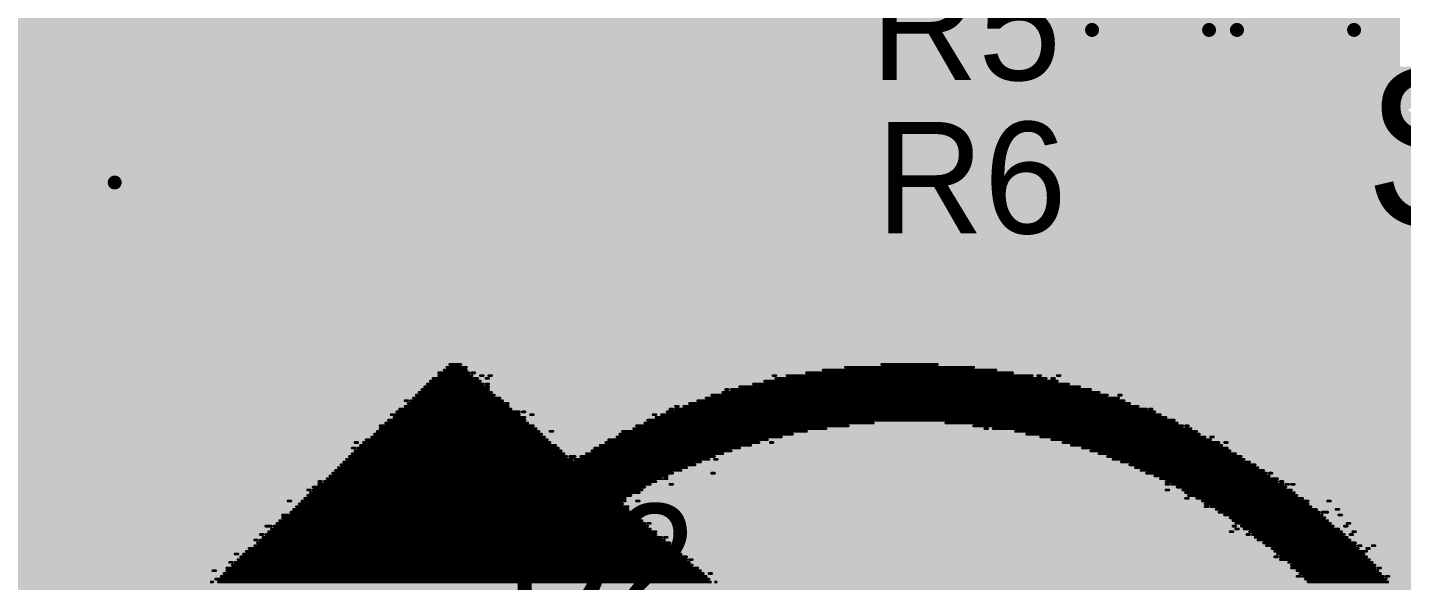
# Model space of a CAD drawing. Header units: millimetres. Extents: x 4.35 to 7.26, y 1.61 to 5.34.
# Drawn here: x 5.3665 to 5.8595, y 3.4905 to 3.6889 of the extents above; entities that cross this region are included whole.
import ezdxf

# ---------------------------------------------------------------- set-up
doc = ezdxf.new("R2010")
doc.units = ezdxf.units.MM
doc.header["$MEASUREMENT"] = 0
for name, color, linetype in [('BottomLayer', 5, 'Continuous'), ('BottomOverlay', 54, 'Continuous'), ('TopLayer', 1, 'Continuous'), ('TopOverlay', 2, 'Continuous'), ('TopPaste', 8, 'Continuous'), ('TopSolder', 216, 'Continuous')]:
    doc.layers.add(name, color=color, linetype=linetype)

# ---------------------------------------------------------------- blocks, each defined once
blk = doc.blocks.new('RES_0603_25')
at = {"layer": 'TopLayer'}
for points in [[(-0.045, 0.0175), (-0.045, -0.0175), (-0.015, 0.0175), (-0.015, -0.0175)], [(0.015, 0.0175), (0.015, -0.0175), (0.045, 0.0175), (0.045, -0.0175)]]:
    blk.add_solid(points, dxfattribs=at)
at = {"layer": 'TopOverlay', "const_width": 0.005}
for points in [[(-0.049, 0.021), (0.049, 0.021)], [(-0.049, 0.021), (-0.049, -0.021)], [(0.049, 0.021), (0.049, -0.021)], [(-0.049, -0.021), (0.049, -0.021)]]:
    blk.add_lwpolyline(points, dxfattribs=at)
at = {"layer": 'TopOverlay', "const_width": 0.0025}
for points in [[(-0.05025, 0.021, 1), (-0.04775, 0.021, 1)], [(-0.05025, 0.021, 1), (-0.04775, 0.021, 1)], [(0.04775, 0.021, 1), (0.05025, 0.021, 1)], [(0.04775, 0.021, 1), (0.05025, 0.021, 1)], [(-0.05025, -0.021, 1), (-0.04775, -0.021, 1)], [(-0.05025, -0.021, 1), (-0.04775, -0.021, 1)], [(0.04775, -0.021, 1), (0.05025, -0.021, 1)], [(0.04775, -0.021, 1), (0.05025, -0.021, 1)]]:
    blk.add_lwpolyline(points, format="xyb", close=True, dxfattribs=at)
at = {"layer": 'TopPaste'}
for points in [[(-0.045, 0.0175), (-0.045, -0.0175), (-0.015, 0.0175), (-0.015, -0.0175)], [(0.015, 0.0175), (0.015, -0.0175), (0.045, 0.0175), (0.045, -0.0175)]]:
    blk.add_solid(points, dxfattribs=at)
at = {"layer": 'TopSolder'}
for points in [[(-0.049, 0.0215), (-0.049, -0.0215), (-0.011, 0.0215), (-0.011, -0.0215)], [(0.011, 0.0215), (0.011, -0.0215), (0.049, 0.0215), (0.049, -0.0215)]]:
    blk.add_solid(points, dxfattribs=at)
blk = doc.blocks.new('RES_0603_45')
at = {"layer": 'TopLayer'}
for points in [[(-0.045, 0.0175), (-0.045, -0.0175), (-0.015, 0.0175), (-0.015, -0.0175)], [(0.015, 0.0175), (0.015, -0.0175), (0.045, 0.0175), (0.045, -0.0175)]]:
    blk.add_solid(points, dxfattribs=at)
at = {"layer": 'TopOverlay', "const_width": 0.005}
for points in [[(-0.049, 0.021), (0.049, 0.021)], [(-0.049, 0.021), (-0.049, -0.021)], [(0.049, 0.021), (0.049, -0.021)], [(-0.049, -0.021), (0.049, -0.021)]]:
    blk.add_lwpolyline(points, dxfattribs=at)
at = {"layer": 'TopOverlay', "const_width": 0.0025}
for points in [[(-0.05025, 0.021, 1), (-0.04775, 0.021, 1)], [(-0.05025, 0.021, 1), (-0.04775, 0.021, 1)], [(0.04775, 0.021, 1), (0.05025, 0.021, 1)], [(0.04775, 0.021, 1), (0.05025, 0.021, 1)], [(-0.05025, -0.021, 1), (-0.04775, -0.021, 1)], [(-0.05025, -0.021, 1), (-0.04775, -0.021, 1)], [(0.04775, -0.021, 1), (0.05025, -0.021, 1)], [(0.04775, -0.021, 1), (0.05025, -0.021, 1)]]:
    blk.add_lwpolyline(points, format="xyb", close=True, dxfattribs=at)
at = {"layer": 'TopPaste'}
for points in [[(-0.045, 0.0175), (-0.045, -0.0175), (-0.015, 0.0175), (-0.015, -0.0175)], [(0.015, 0.0175), (0.015, -0.0175), (0.045, 0.0175), (0.045, -0.0175)]]:
    blk.add_solid(points, dxfattribs=at)
at = {"layer": 'TopSolder'}
for points in [[(-0.049, 0.0215), (-0.049, -0.0215), (-0.011, 0.0215), (-0.011, -0.0215)], [(0.011, 0.0215), (0.011, -0.0215), (0.049, 0.0215), (0.049, -0.0215)]]:
    blk.add_solid(points, dxfattribs=at)
blk = doc.blocks.new('LDF33DT_TR_97')
at = {"layer": 'TopLayer'}
for points in [[(-0.12402, 0.00098), (0.12402, 0.00098), (-0.12402, 0.24508), (0.12402, 0.24508)], [(-0.11953, -0.17815), (-0.06047, -0.17815), (-0.11953, -0.06791), (-0.06047, -0.06791)], [(0.06047, -0.17815), (0.11953, -0.17815), (0.06047, -0.06791), (0.11953, -0.06791)]]:
    blk.add_solid(points, dxfattribs=at)
at = {"layer": 'TopOverlay', "const_width": 0.005}
for points in [[(-0.13079, 0.1637), (-0.13079, -0.05284)], [(0.13079, 0.1637), (0.13079, -0.05284)], [(-0.12213, -0.05284), (-0.13079, -0.05284)], [(0.05283, -0.05284), (-0.0537, -0.05284)], [(0.13079, -0.05284), (0.12213, -0.05284)]]:
    blk.add_lwpolyline(points, dxfattribs=at)
at = {"layer": 'TopOverlay'}
for points, const_width in [([(-0.13204, 0.1637, 1), (-0.12954, 0.1637, 1)], 0.0025), ([(0.12954, 0.1637, 1), (0.13204, 0.1637, 1)], 0.0025), ([(-0.13204, -0.05284, 1), (-0.12954, -0.05284, 1)], 0.0025), ([(-0.13204, -0.05284, 1), (-0.12954, -0.05284, 1)], 0.0025), ([(-0.12338, -0.05284, 1), (-0.12088, -0.05284, 1)], 0.0025), ([(-0.05495, -0.05284, 1), (-0.05245, -0.05284, 1)], 0.0025), ([(0.05158, -0.05284, 1), (0.05408, -0.05284, 1)], 0.0025), ([(0.12088, -0.05284, 1), (0.12338, -0.05284, 1)], 0.0025), ([(0.12954, -0.05284, 1), (0.13204, -0.05284, 1)], 0.0025), ([(0.12954, -0.05284, 1), (0.13204, -0.05284, 1)], 0.0025), ([(-0.12987, -0.16457, 1), (-0.14383, -0.16457, 1)], 0.01), ([(-0.14633, -0.16457, 1), (-0.14133, -0.16457, 1)], 0.005), ([(-0.13237, -0.16457, 1), (-0.12737, -0.16457, 1)], 0.005)]:
    blk.add_lwpolyline(points, format="xyb", close=True, dxfattribs=dict(at, const_width=const_width))
at = {"layer": 'TopPaste'}
for points in [[(-0.12402, 0.00098), (0.12402, 0.00098), (-0.12402, 0.24508), (0.12402, 0.24508)], [(-0.11953, -0.17815), (-0.06047, -0.17815), (-0.11953, -0.06791), (-0.06047, -0.06791)], [(0.06047, -0.17815), (0.11953, -0.17815), (0.06047, -0.06791), (0.11953, -0.06791)]]:
    blk.add_solid(points, dxfattribs=at)
at = {"layer": 'TopSolder'}
for points in [[(-0.12802, -0.00302), (0.12802, -0.00302), (-0.12802, 0.24908), (0.12802, 0.24908)], [(-0.12353, -0.18215), (-0.05647, -0.18215), (-0.12353, -0.06391), (-0.05647, -0.06391)], [(0.05647, -0.18215), (0.12353, -0.18215), (0.05647, -0.06391), (0.12353, -0.06391)]]:
    blk.add_solid(points, dxfattribs=at)

msp = doc.modelspace()

# ---------------------------------------------------------------- linework, layer by layer
at = {"layer": 'BottomLayer', "const_width": 0.04}
msp.add_lwpolyline([(5.79245, 3.514, -0.414214), (5.732, 3.57445)], format="xyb", dxfattribs=at)
at = {"layer": 'BottomLayer', "const_width": 0.02}
for points in [[(5.722, 3.57445, 1), (5.742, 3.57445, 1)], [(5.78245, 3.514, 1), (5.80245, 3.514, 1)], [(5.78245, 3.514, 1), (5.80245, 3.514, 1)]]:
    msp.add_lwpolyline(points, format="xyb", close=True, dxfattribs=at)
at = {"layer": 'BottomLayer', "const_width": 0.04}
msp.add_lwpolyline([(5.79245, 3.514), (6.085, 3.514)], dxfattribs=at)
at = {"layer": 'BottomLayer'}
for points in [[(4.989, 3.609), (5.859, 3.609), (4.989, 3.815), (5.859, 3.815)], [(4.991, 3.487), (6.165, 3.487), (4.991, 3.636), (6.165, 3.636)]]:
    msp.add_solid(points, dxfattribs=at)
at = {"layer": 'BottomOverlay', "const_width": 0.001}
for points in [[(5.514, 3.565), (5.525, 3.565)], [(5.514, 3.564), (5.526, 3.564)], [(5.516, 3.566), (5.524, 3.566)], [(5.517, 3.567), (5.524, 3.567)], [(5.518, 3.568), (5.522, 3.568)], [(5.526, 3.565), (5.527, 3.565)], [(5.529, 3.564), (5.53, 3.564)], [(5.532, 3.564), (5.533, 3.564)], [(5.634, 3.564), (5.635, 3.564)], [(5.639, 3.564), (5.727, 3.564)], [(5.646, 3.565), (5.72, 3.565)], [(5.652, 3.566), (5.714, 3.566)], [(5.66, 3.567), (5.706, 3.567)], [(5.673, 3.568), (5.693, 3.568)], [(5.729, 3.564), (5.73, 3.564)], [(5.736, 3.564), (5.737, 3.564)], [(5.508, 3.559), (5.532, 3.559)], [(5.509, 3.56), (5.532, 3.56)], [(5.51, 3.561), (5.53, 3.561)], [(5.511, 3.562), (5.529, 3.562)], [(5.512, 3.563), (5.528, 3.563)], [(5.531, 3.563), (5.532, 3.563)], [(5.531, 3.561), (5.532, 3.561)], [(5.617, 3.559), (5.618, 3.559)], [(5.619, 3.559), (5.748, 3.559)], [(5.622, 3.56), (5.744, 3.56)], [(5.627, 3.561), (5.74, 3.561)], [(5.631, 3.562), (5.736, 3.562)], [(5.635, 3.563), (5.732, 3.563)], [(5.734, 3.563), (5.735, 3.563)], [(5.502, 3.555), (5.503, 3.555)], [(5.504, 3.555), (5.537, 3.555)], [(5.505, 3.556), (5.536, 3.556)], [(5.506, 3.557), (5.534, 3.557)], [(5.507, 3.558), (5.533, 3.558)], [(5.607, 3.555), (5.76, 3.555)], [(5.61, 3.556), (5.758, 3.556)], [(5.612, 3.557), (5.754, 3.557)], [(5.616, 3.558), (5.751, 3.558)], [(5.758, 3.557), (5.759, 3.557)], [(5.497, 3.55), (5.543, 3.55)], [(5.499, 3.551), (5.543, 3.551)], [(5.5, 3.552), (5.54, 3.552)], [(5.502, 3.553), (5.539, 3.553)], [(5.503, 3.554), (5.539, 3.554)], [(5.544, 3.551), (5.545, 3.551)], [(5.547, 3.55), (5.548, 3.55)], [(5.591, 3.55), (5.592, 3.55)], [(5.594, 3.55), (5.773, 3.55)], [(5.596, 3.551), (5.771, 3.551)], [(5.597, 3.552), (5.598, 3.552)], [(5.599, 3.553), (5.6, 3.553)], [(5.599, 3.552), (5.768, 3.552)], [(5.602, 3.553), (5.765, 3.553)], [(5.604, 3.554), (5.762, 3.554)], [(5.769, 3.552), (5.77, 3.552)], [(5.493, 3.546), (5.548, 3.546)], [(5.493, 3.545), (5.549, 3.545)], [(5.495, 3.547), (5.546, 3.547)], [(5.496, 3.548), (5.545, 3.548)], [(5.498, 3.549), (5.545, 3.549)], [(5.584, 3.545), (5.653, 3.545)], [(5.585, 3.546), (5.661, 3.546)], [(5.588, 3.547), (5.67, 3.547)], [(5.589, 3.548), (5.778, 3.548)], [(5.592, 3.549), (5.775, 3.549)], [(5.696, 3.547), (5.779, 3.547)], [(5.706, 3.546), (5.781, 3.546)], [(5.71, 3.545), (5.711, 3.545)], [(5.713, 3.545), (5.784, 3.545)], [(5.782, 3.546), (5.783, 3.546)], [(5.484, 3.54), (5.485, 3.54)], [(5.487, 3.54), (5.554, 3.54)], [(5.488, 3.541), (5.553, 3.541)], [(5.49, 3.542), (5.552, 3.542)], [(5.491, 3.543), (5.551, 3.543)], [(5.492, 3.544), (5.55, 3.544)], [(5.554, 3.544), (5.555, 3.544)], [(5.574, 3.54), (5.629, 3.54)], [(5.575, 3.541), (5.632, 3.541)], [(5.578, 3.542), (5.637, 3.542)], [(5.579, 3.543), (5.641, 3.543)], [(5.58, 3.544), (5.646, 3.544)], [(5.633, 3.54), (5.634, 3.54)], [(5.721, 3.544), (5.786, 3.544)], [(5.725, 3.543), (5.787, 3.543)], [(5.73, 3.542), (5.789, 3.542)], [(5.734, 3.541), (5.791, 3.541)], [(5.738, 3.54), (5.794, 3.54)], [(5.791, 3.542), (5.792, 3.542)], [(5.796, 3.54), (5.797, 3.54)], [(5.482, 3.535), (5.56, 3.535)], [(5.483, 3.538), (5.484, 3.538)], [(5.483, 3.536), (5.559, 3.536)], [(5.484, 3.537), (5.558, 3.537)], [(5.485, 3.538), (5.557, 3.538)], [(5.486, 3.539), (5.556, 3.539)], [(5.561, 3.535), (5.563, 3.535)], [(5.565, 3.535), (5.613, 3.535)], [(5.567, 3.536), (5.616, 3.536)], [(5.569, 3.537), (5.619, 3.537)], [(5.57, 3.538), (5.622, 3.538)], [(5.572, 3.539), (5.626, 3.539)], [(5.741, 3.539), (5.795, 3.539)], [(5.745, 3.538), (5.797, 3.538)], [(5.748, 3.537), (5.798, 3.537)], [(5.751, 3.536), (5.8, 3.536)], [(5.754, 3.535), (5.802, 3.535)], [(5.477, 3.53), (5.601, 3.53)], [(5.478, 3.531), (5.603, 3.531)], [(5.479, 3.532), (5.606, 3.532)], [(5.48, 3.533), (5.608, 3.533)], [(5.481, 3.534), (5.562, 3.534)], [(5.563, 3.534), (5.611, 3.534)], [(5.613, 3.534), (5.614, 3.534)], [(5.756, 3.534), (5.803, 3.534)], [(5.759, 3.533), (5.805, 3.533)], [(5.762, 3.532), (5.807, 3.532)], [(5.764, 3.531), (5.808, 3.531)], [(5.766, 3.53), (5.81, 3.53)], [(5.471, 3.526), (5.472, 3.526)], [(5.471, 3.525), (5.59, 3.525)], [(5.473, 3.526), (5.592, 3.526)], [(5.474, 3.527), (5.594, 3.527)], [(5.475, 3.528), (5.596, 3.528)], [(5.476, 3.529), (5.598, 3.529)], [(5.595, 3.527), (5.596, 3.527)], [(5.597, 3.525), (5.598, 3.525)], [(5.612, 3.529), (5.613, 3.529)], [(5.768, 3.529), (5.811, 3.529)], [(5.771, 3.528), (5.812, 3.528)], [(5.773, 3.527), (5.815, 3.527)], [(5.775, 3.526), (5.815, 3.526)], [(5.775, 3.525), (5.776, 3.525)], [(5.777, 3.525), (5.817, 3.525)], [(5.812, 3.529), (5.813, 3.529)], [(5.816, 3.526), (5.817, 3.526)], [(5.818, 3.525), (5.819, 3.525)], [(5.82, 3.525), (5.821, 3.525)], [(5.466, 3.52), (5.581, 3.52)], [(5.467, 3.523), (5.468, 3.523)], [(5.467, 3.521), (5.583, 3.521)], [(5.468, 3.522), (5.586, 3.522)], [(5.469, 3.524), (5.588, 3.524)], [(5.469, 3.523), (5.587, 3.523)], [(5.775, 3.523), (5.776, 3.523)], [(5.779, 3.524), (5.818, 3.524)], [(5.781, 3.523), (5.82, 3.523)], [(5.782, 3.522), (5.821, 3.522)], [(5.782, 3.52), (5.783, 3.52)], [(5.783, 3.521), (5.822, 3.521)], [(5.786, 3.52), (5.824, 3.52)], [(5.46, 3.519), (5.461, 3.519)], [(5.461, 3.515), (5.583, 3.515)], [(5.462, 3.516), (5.582, 3.516)], [(5.463, 3.517), (5.582, 3.517)], [(5.464, 3.518), (5.58, 3.518)], [(5.465, 3.519), (5.581, 3.519)], [(5.585, 3.519), (5.586, 3.519)], [(5.585, 3.516), (5.586, 3.516)], [(5.788, 3.519), (5.826, 3.519)], [(5.789, 3.518), (5.826, 3.518)], [(5.789, 3.517), (5.79, 3.517)], [(5.791, 3.517), (5.827, 3.517)], [(5.793, 3.516), (5.829, 3.516)], [(5.794, 3.515), (5.83, 3.515)], [(5.831, 3.515), (5.833, 3.515)], [(5.833, 3.519), (5.834, 3.519)], [(5.836, 3.516), (5.837, 3.516)], [(5.452, 3.51), (5.454, 3.51)], [(5.455, 3.51), (5.589, 3.51)], [(5.456, 3.511), (5.588, 3.511)], [(5.457, 3.512), (5.587, 3.512)], [(5.458, 3.514), (5.586, 3.514)], [(5.458, 3.513), (5.586, 3.513)], [(5.589, 3.511), (5.59, 3.511)], [(5.796, 3.514), (5.831, 3.514)], [(5.798, 3.513), (5.832, 3.513)], [(5.799, 3.512), (5.833, 3.512)], [(5.799, 3.51), (5.8, 3.51)], [(5.8, 3.511), (5.834, 3.511)], [(5.802, 3.51), (5.835, 3.51)], [(5.837, 3.514), (5.838, 3.514)], [(5.839, 3.51), (5.84, 3.51)], [(5.84, 3.511), (5.841, 3.511)], [(5.448, 3.505), (5.449, 3.505)], [(5.45, 3.507), (5.451, 3.507)], [(5.45, 3.505), (5.595, 3.505)], [(5.451, 3.506), (5.594, 3.506)], [(5.452, 3.507), (5.592, 3.507)], [(5.453, 3.508), (5.592, 3.508)], [(5.454, 3.509), (5.59, 3.509)], [(5.595, 3.506), (5.596, 3.506)], [(5.798, 3.508), (5.799, 3.508)], [(5.8, 3.509), (5.801, 3.509)], [(5.803, 3.509), (5.837, 3.509)], [(5.804, 3.507), (5.805, 3.507)], [(5.805, 3.508), (5.838, 3.508)], [(5.806, 3.507), (5.839, 3.507)], [(5.807, 3.506), (5.84, 3.506)], [(5.808, 3.505), (5.841, 3.505)], [(5.841, 3.507), (5.842, 3.507)], [(5.842, 3.508), (5.843, 3.508)], [(5.441, 3.5), (5.442, 3.5)], [(5.444, 3.5), (5.601, 3.5)], [(5.445, 3.501), (5.6, 3.501)], [(5.446, 3.502), (5.598, 3.502)], [(5.448, 3.503), (5.6, 3.503)], [(5.449, 3.504), (5.597, 3.504)], [(5.81, 3.504), (5.843, 3.504)], [(5.811, 3.503), (5.843, 3.503)], [(5.813, 3.502), (5.844, 3.502)], [(5.814, 3.501), (5.847, 3.501)], [(5.815, 3.5), (5.846, 3.5)], [(5.844, 3.503), (5.845, 3.503)], [(5.847, 3.502), (5.848, 3.502)], [(5.849, 3.503), (5.85, 3.503)], [(5.438, 3.495), (5.607, 3.495)], [(5.439, 3.497), (5.44, 3.497)], [(5.44, 3.496), (5.605, 3.496)], [(5.441, 3.497), (5.604, 3.497)], [(5.442, 3.498), (5.603, 3.498)], [(5.443, 3.499), (5.603, 3.499)], [(5.604, 3.498), (5.605, 3.498)], [(5.814, 3.499), (5.815, 3.499)], [(5.816, 3.499), (5.847, 3.499)], [(5.816, 3.498), (5.848, 3.498)], [(5.819, 3.497), (5.849, 3.497)], [(5.82, 3.496), (5.85, 3.496)], [(5.82, 3.495), (5.85, 3.495)], [(5.851, 3.495), (5.852, 3.495)], [(5.432, 3.49), (5.433, 3.49)], [(5.433, 3.494), (5.434, 3.494)], [(5.434, 3.491), (5.611, 3.491)], [(5.435, 3.49), (5.612, 3.49)], [(5.436, 3.492), (5.61, 3.492)], [(5.437, 3.493), (5.609, 3.493)], [(5.438, 3.494), (5.608, 3.494)], [(5.611, 3.493), (5.612, 3.493)], [(5.613, 3.49), (5.614, 3.49)], [(5.822, 3.494), (5.851, 3.494)], [(5.822, 3.492), (5.823, 3.492)], [(5.823, 3.493), (5.852, 3.493)], [(5.824, 3.492), (5.853, 3.492)], [(5.825, 3.491), (5.854, 3.491)], [(5.826, 3.49), (5.855, 3.49)], [(5.854, 3.492), (5.855, 3.492)]]:
    msp.add_lwpolyline(points, dxfattribs=at)
at = {"layer": 'BottomOverlay', "const_width": 0.0005}
for points in [[(5.51375, 3.565, 1), (5.51425, 3.565, 1)], [(5.51375, 3.564, 1), (5.51425, 3.564, 1)], [(5.51575, 3.566, 1), (5.51625, 3.566, 1)], [(5.51675, 3.567, 1), (5.51725, 3.567, 1)], [(5.51775, 3.568, 1), (5.51825, 3.568, 1)], [(5.52175, 3.568, 1), (5.52225, 3.568, 1)], [(5.52375, 3.567, 1), (5.52425, 3.567, 1)], [(5.52375, 3.566, 1), (5.52425, 3.566, 1)], [(5.52475, 3.565, 1), (5.52525, 3.565, 1)], [(5.52575, 3.565, 1), (5.52625, 3.565, 1)], [(5.52575, 3.564, 1), (5.52625, 3.564, 1)], [(5.52675, 3.565, 1), (5.52725, 3.565, 1)], [(5.52875, 3.564, 1), (5.52925, 3.564, 1)], [(5.52975, 3.564, 1), (5.53025, 3.564, 1)], [(5.53175, 3.564, 1), (5.53225, 3.564, 1)], [(5.53275, 3.564, 1), (5.53325, 3.564, 1)], [(5.63375, 3.564, 1), (5.63425, 3.564, 1)], [(5.63475, 3.564, 1), (5.63525, 3.564, 1)], [(5.63875, 3.564, 1), (5.63925, 3.564, 1)], [(5.64575, 3.565, 1), (5.64625, 3.565, 1)], [(5.65175, 3.566, 1), (5.65225, 3.566, 1)], [(5.65975, 3.567, 1), (5.66025, 3.567, 1)], [(5.67275, 3.568, 1), (5.67325, 3.568, 1)], [(5.69275, 3.568, 1), (5.69325, 3.568, 1)], [(5.70575, 3.567, 1), (5.70625, 3.567, 1)], [(5.71375, 3.566, 1), (5.71425, 3.566, 1)], [(5.71975, 3.565, 1), (5.72025, 3.565, 1)], [(5.72675, 3.564, 1), (5.72725, 3.564, 1)], [(5.72875, 3.564, 1), (5.72925, 3.564, 1)], [(5.72975, 3.564, 1), (5.73025, 3.564, 1)], [(5.73575, 3.564, 1), (5.73625, 3.564, 1)], [(5.73675, 3.564, 1), (5.73725, 3.564, 1)], [(5.50775, 3.559, 1), (5.50825, 3.559, 1)], [(5.50875, 3.56, 1), (5.50925, 3.56, 1)], [(5.50975, 3.561, 1), (5.51025, 3.561, 1)], [(5.51075, 3.562, 1), (5.51125, 3.562, 1)], [(5.51175, 3.563, 1), (5.51225, 3.563, 1)], [(5.52775, 3.563, 1), (5.52825, 3.563, 1)], [(5.52875, 3.562, 1), (5.52925, 3.562, 1)], [(5.52975, 3.561, 1), (5.53025, 3.561, 1)], [(5.53075, 3.563, 1), (5.53125, 3.563, 1)], [(5.53075, 3.561, 1), (5.53125, 3.561, 1)], [(5.53175, 3.563, 1), (5.53225, 3.563, 1)], [(5.53175, 3.561, 1), (5.53225, 3.561, 1)], [(5.53175, 3.56, 1), (5.53225, 3.56, 1)], [(5.53175, 3.559, 1), (5.53225, 3.559, 1)], [(5.61675, 3.559, 1), (5.61725, 3.559, 1)], [(5.61775, 3.559, 1), (5.61825, 3.559, 1)], [(5.61875, 3.559, 1), (5.61925, 3.559, 1)], [(5.62175, 3.56, 1), (5.62225, 3.56, 1)], [(5.62675, 3.561, 1), (5.62725, 3.561, 1)], [(5.63075, 3.562, 1), (5.63125, 3.562, 1)], [(5.63475, 3.563, 1), (5.63525, 3.563, 1)], [(5.73175, 3.563, 1), (5.73225, 3.563, 1)], [(5.73375, 3.563, 1), (5.73425, 3.563, 1)], [(5.73475, 3.563, 1), (5.73525, 3.563, 1)], [(5.73575, 3.562, 1), (5.73625, 3.562, 1)], [(5.73975, 3.561, 1), (5.74025, 3.561, 1)], [(5.74375, 3.56, 1), (5.74425, 3.56, 1)], [(5.74775, 3.559, 1), (5.74825, 3.559, 1)], [(5.50175, 3.555, 1), (5.50225, 3.555, 1)], [(5.50275, 3.555, 1), (5.50325, 3.555, 1)], [(5.50375, 3.555, 1), (5.50425, 3.555, 1)], [(5.50475, 3.556, 1), (5.50525, 3.556, 1)], [(5.50575, 3.557, 1), (5.50625, 3.557, 1)], [(5.50675, 3.558, 1), (5.50725, 3.558, 1)], [(5.53275, 3.558, 1), (5.53325, 3.558, 1)], [(5.53375, 3.557, 1), (5.53425, 3.557, 1)], [(5.53575, 3.556, 1), (5.53625, 3.556, 1)], [(5.53675, 3.555, 1), (5.53725, 3.555, 1)], [(5.60675, 3.555, 1), (5.60725, 3.555, 1)], [(5.60975, 3.556, 1), (5.61025, 3.556, 1)], [(5.61175, 3.557, 1), (5.61225, 3.557, 1)], [(5.61575, 3.558, 1), (5.61625, 3.558, 1)], [(5.75075, 3.558, 1), (5.75125, 3.558, 1)], [(5.75375, 3.557, 1), (5.75425, 3.557, 1)], [(5.75775, 3.557, 1), (5.75825, 3.557, 1)], [(5.75775, 3.556, 1), (5.75825, 3.556, 1)], [(5.75875, 3.557, 1), (5.75925, 3.557, 1)], [(5.75975, 3.555, 1), (5.76025, 3.555, 1)], [(5.49675, 3.55, 1), (5.49725, 3.55, 1)], [(5.49875, 3.551, 1), (5.49925, 3.551, 1)], [(5.49975, 3.552, 1), (5.50025, 3.552, 1)], [(5.50175, 3.553, 1), (5.50225, 3.553, 1)], [(5.50275, 3.554, 1), (5.50325, 3.554, 1)], [(5.53875, 3.554, 1), (5.53925, 3.554, 1)], [(5.53875, 3.553, 1), (5.53925, 3.553, 1)], [(5.53975, 3.552, 1), (5.54025, 3.552, 1)], [(5.54275, 3.551, 1), (5.54325, 3.551, 1)], [(5.54275, 3.55, 1), (5.54325, 3.55, 1)], [(5.54375, 3.551, 1), (5.54425, 3.551, 1)], [(5.54475, 3.551, 1), (5.54525, 3.551, 1)], [(5.54675, 3.55, 1), (5.54725, 3.55, 1)], [(5.54775, 3.55, 1), (5.54825, 3.55, 1)], [(5.59075, 3.55, 1), (5.59125, 3.55, 1)], [(5.59175, 3.55, 1), (5.59225, 3.55, 1)], [(5.59375, 3.55, 1), (5.59425, 3.55, 1)], [(5.59575, 3.551, 1), (5.59625, 3.551, 1)], [(5.59675, 3.552, 1), (5.59725, 3.552, 1)], [(5.59775, 3.552, 1), (5.59825, 3.552, 1)], [(5.59875, 3.553, 1), (5.59925, 3.553, 1)], [(5.59875, 3.552, 1), (5.59925, 3.552, 1)], [(5.59975, 3.553, 1), (5.60025, 3.553, 1)], [(5.60175, 3.553, 1), (5.60225, 3.553, 1)], [(5.60375, 3.554, 1), (5.60425, 3.554, 1)], [(5.76175, 3.554, 1), (5.76225, 3.554, 1)], [(5.76475, 3.553, 1), (5.76525, 3.553, 1)], [(5.76775, 3.552, 1), (5.76825, 3.552, 1)], [(5.76875, 3.552, 1), (5.76925, 3.552, 1)], [(5.76975, 3.552, 1), (5.77025, 3.552, 1)], [(5.77075, 3.551, 1), (5.77125, 3.551, 1)], [(5.77275, 3.55, 1), (5.77325, 3.55, 1)], [(5.49275, 3.546, 1), (5.49325, 3.546, 1)], [(5.49275, 3.545, 1), (5.49325, 3.545, 1)], [(5.49475, 3.547, 1), (5.49525, 3.547, 1)], [(5.49575, 3.548, 1), (5.49625, 3.548, 1)], [(5.49775, 3.549, 1), (5.49825, 3.549, 1)], [(5.54475, 3.549, 1), (5.54525, 3.549, 1)], [(5.54475, 3.548, 1), (5.54525, 3.548, 1)], [(5.54575, 3.547, 1), (5.54625, 3.547, 1)], [(5.54775, 3.546, 1), (5.54825, 3.546, 1)], [(5.54875, 3.545, 1), (5.54925, 3.545, 1)], [(5.58375, 3.545, 1), (5.58425, 3.545, 1)], [(5.58475, 3.546, 1), (5.58525, 3.546, 1)], [(5.58775, 3.547, 1), (5.58825, 3.547, 1)], [(5.58875, 3.548, 1), (5.58925, 3.548, 1)], [(5.59175, 3.549, 1), (5.59225, 3.549, 1)], [(5.65275, 3.545, 1), (5.65325, 3.545, 1)], [(5.66075, 3.546, 1), (5.66125, 3.546, 1)], [(5.66975, 3.547, 1), (5.67025, 3.547, 1)], [(5.69575, 3.547, 1), (5.69625, 3.547, 1)], [(5.70575, 3.546, 1), (5.70625, 3.546, 1)], [(5.70975, 3.545, 1), (5.71025, 3.545, 1)], [(5.71075, 3.545, 1), (5.71125, 3.545, 1)], [(5.71275, 3.545, 1), (5.71325, 3.545, 1)], [(5.77475, 3.549, 1), (5.77525, 3.549, 1)], [(5.77775, 3.548, 1), (5.77825, 3.548, 1)], [(5.77875, 3.547, 1), (5.77925, 3.547, 1)], [(5.78075, 3.546, 1), (5.78125, 3.546, 1)], [(5.78175, 3.546, 1), (5.78225, 3.546, 1)], [(5.78275, 3.546, 1), (5.78325, 3.546, 1)], [(5.78375, 3.545, 1), (5.78425, 3.545, 1)], [(5.48375, 3.54, 1), (5.48425, 3.54, 1)], [(5.48475, 3.54, 1), (5.48525, 3.54, 1)], [(5.48675, 3.54, 1), (5.48725, 3.54, 1)], [(5.48775, 3.541, 1), (5.48825, 3.541, 1)], [(5.48975, 3.542, 1), (5.49025, 3.542, 1)], [(5.49075, 3.543, 1), (5.49125, 3.543, 1)], [(5.49175, 3.544, 1), (5.49225, 3.544, 1)], [(5.54975, 3.544, 1), (5.55025, 3.544, 1)], [(5.55075, 3.543, 1), (5.55125, 3.543, 1)], [(5.55175, 3.542, 1), (5.55225, 3.542, 1)], [(5.55275, 3.541, 1), (5.55325, 3.541, 1)], [(5.55375, 3.544, 1), (5.55425, 3.544, 1)], [(5.55375, 3.54, 1), (5.55425, 3.54, 1)], [(5.55475, 3.544, 1), (5.55525, 3.544, 1)], [(5.57375, 3.54, 1), (5.57425, 3.54, 1)], [(5.57475, 3.541, 1), (5.57525, 3.541, 1)], [(5.57775, 3.542, 1), (5.57825, 3.542, 1)], [(5.57875, 3.543, 1), (5.57925, 3.543, 1)], [(5.57975, 3.544, 1), (5.58025, 3.544, 1)], [(5.62875, 3.54, 1), (5.62925, 3.54, 1)], [(5.63175, 3.541, 1), (5.63225, 3.541, 1)], [(5.63275, 3.54, 1), (5.63325, 3.54, 1)], [(5.63375, 3.54, 1), (5.63425, 3.54, 1)], [(5.63675, 3.542, 1), (5.63725, 3.542, 1)], [(5.64075, 3.543, 1), (5.64125, 3.543, 1)], [(5.64575, 3.544, 1), (5.64625, 3.544, 1)], [(5.72075, 3.544, 1), (5.72125, 3.544, 1)], [(5.72475, 3.543, 1), (5.72525, 3.543, 1)], [(5.72975, 3.542, 1), (5.73025, 3.542, 1)], [(5.73375, 3.541, 1), (5.73425, 3.541, 1)], [(5.73775, 3.54, 1), (5.73825, 3.54, 1)], [(5.78575, 3.544, 1), (5.78625, 3.544, 1)], [(5.78675, 3.543, 1), (5.78725, 3.543, 1)], [(5.78875, 3.542, 1), (5.78925, 3.542, 1)], [(5.79075, 3.542, 1), (5.79125, 3.542, 1)], [(5.79075, 3.541, 1), (5.79125, 3.541, 1)], [(5.79175, 3.542, 1), (5.79225, 3.542, 1)], [(5.79375, 3.54, 1), (5.79425, 3.54, 1)], [(5.79575, 3.54, 1), (5.79625, 3.54, 1)], [(5.79675, 3.54, 1), (5.79725, 3.54, 1)], [(5.48175, 3.535, 1), (5.48225, 3.535, 1)], [(5.48275, 3.538, 1), (5.48325, 3.538, 1)], [(5.48275, 3.536, 1), (5.48325, 3.536, 1)], [(5.48375, 3.538, 1), (5.48425, 3.538, 1)], [(5.48375, 3.537, 1), (5.48425, 3.537, 1)], [(5.48475, 3.538, 1), (5.48525, 3.538, 1)], [(5.48575, 3.539, 1), (5.48625, 3.539, 1)], [(5.55575, 3.539, 1), (5.55625, 3.539, 1)], [(5.55675, 3.538, 1), (5.55725, 3.538, 1)], [(5.55775, 3.537, 1), (5.55825, 3.537, 1)], [(5.55875, 3.536, 1), (5.55925, 3.536, 1)], [(5.55975, 3.535, 1), (5.56025, 3.535, 1)], [(5.56075, 3.535, 1), (5.56125, 3.535, 1)], [(5.56275, 3.535, 1), (5.56325, 3.535, 1)], [(5.56475, 3.535, 1), (5.56525, 3.535, 1)], [(5.56675, 3.536, 1), (5.56725, 3.536, 1)], [(5.56875, 3.537, 1), (5.56925, 3.537, 1)], [(5.56975, 3.538, 1), (5.57025, 3.538, 1)], [(5.57175, 3.539, 1), (5.57225, 3.539, 1)], [(5.61275, 3.535, 1), (5.61325, 3.535, 1)], [(5.61575, 3.536, 1), (5.61625, 3.536, 1)], [(5.61875, 3.537, 1), (5.61925, 3.537, 1)], [(5.62175, 3.538, 1), (5.62225, 3.538, 1)], [(5.62575, 3.539, 1), (5.62625, 3.539, 1)], [(5.74075, 3.539, 1), (5.74125, 3.539, 1)], [(5.74475, 3.538, 1), (5.74525, 3.538, 1)], [(5.74775, 3.537, 1), (5.74825, 3.537, 1)], [(5.75075, 3.536, 1), (5.75125, 3.536, 1)], [(5.75375, 3.535, 1), (5.75425, 3.535, 1)], [(5.79475, 3.539, 1), (5.79525, 3.539, 1)], [(5.79675, 3.538, 1), (5.79725, 3.538, 1)], [(5.79775, 3.537, 1), (5.79825, 3.537, 1)], [(5.79975, 3.536, 1), (5.80025, 3.536, 1)], [(5.80175, 3.535, 1), (5.80225, 3.535, 1)], [(5.47675, 3.53, 1), (5.47725, 3.53, 1)], [(5.47775, 3.531, 1), (5.47825, 3.531, 1)], [(5.47875, 3.532, 1), (5.47925, 3.532, 1)], [(5.47975, 3.533, 1), (5.48025, 3.533, 1)], [(5.48075, 3.534, 1), (5.48125, 3.534, 1)], [(5.56175, 3.534, 1), (5.56225, 3.534, 1)], [(5.56275, 3.534, 1), (5.56325, 3.534, 1)], [(5.60075, 3.53, 1), (5.60125, 3.53, 1)], [(5.60275, 3.531, 1), (5.60325, 3.531, 1)], [(5.60575, 3.532, 1), (5.60625, 3.532, 1)], [(5.60775, 3.533, 1), (5.60825, 3.533, 1)], [(5.61075, 3.534, 1), (5.61125, 3.534, 1)], [(5.61275, 3.534, 1), (5.61325, 3.534, 1)], [(5.61375, 3.534, 1), (5.61425, 3.534, 1)], [(5.75575, 3.534, 1), (5.75625, 3.534, 1)], [(5.75875, 3.533, 1), (5.75925, 3.533, 1)], [(5.76175, 3.532, 1), (5.76225, 3.532, 1)], [(5.76375, 3.531, 1), (5.76425, 3.531, 1)], [(5.76575, 3.53, 1), (5.76625, 3.53, 1)], [(5.80275, 3.534, 1), (5.80325, 3.534, 1)], [(5.80475, 3.533, 1), (5.80525, 3.533, 1)], [(5.80675, 3.532, 1), (5.80725, 3.532, 1)], [(5.80775, 3.531, 1), (5.80825, 3.531, 1)], [(5.80975, 3.53, 1), (5.81025, 3.53, 1)], [(5.47075, 3.526, 1), (5.47125, 3.526, 1)], [(5.47075, 3.525, 1), (5.47125, 3.525, 1)], [(5.47175, 3.526, 1), (5.47225, 3.526, 1)], [(5.47275, 3.526, 1), (5.47325, 3.526, 1)], [(5.47375, 3.527, 1), (5.47425, 3.527, 1)], [(5.47475, 3.528, 1), (5.47525, 3.528, 1)], [(5.47575, 3.529, 1), (5.47625, 3.529, 1)], [(5.58975, 3.525, 1), (5.59025, 3.525, 1)], [(5.59175, 3.526, 1), (5.59225, 3.526, 1)], [(5.59375, 3.527, 1), (5.59425, 3.527, 1)], [(5.59475, 3.527, 1), (5.59525, 3.527, 1)], [(5.59575, 3.528, 1), (5.59625, 3.528, 1)], [(5.59575, 3.527, 1), (5.59625, 3.527, 1)], [(5.59675, 3.525, 1), (5.59725, 3.525, 1)], [(5.59775, 3.529, 1), (5.59825, 3.529, 1)], [(5.59775, 3.525, 1), (5.59825, 3.525, 1)], [(5.61175, 3.529, 1), (5.61225, 3.529, 1)], [(5.61275, 3.529, 1), (5.61325, 3.529, 1)], [(5.76775, 3.529, 1), (5.76825, 3.529, 1)], [(5.77075, 3.528, 1), (5.77125, 3.528, 1)], [(5.77275, 3.527, 1), (5.77325, 3.527, 1)], [(5.77475, 3.526, 1), (5.77525, 3.526, 1)], [(5.77475, 3.525, 1), (5.77525, 3.525, 1)], [(5.77575, 3.525, 1), (5.77625, 3.525, 1)], [(5.77675, 3.525, 1), (5.77725, 3.525, 1)], [(5.81075, 3.529, 1), (5.81125, 3.529, 1)], [(5.81175, 3.529, 1), (5.81225, 3.529, 1)], [(5.81175, 3.528, 1), (5.81225, 3.528, 1)], [(5.81275, 3.529, 1), (5.81325, 3.529, 1)], [(5.81475, 3.527, 1), (5.81525, 3.527, 1)], [(5.81475, 3.526, 1), (5.81525, 3.526, 1)], [(5.81575, 3.526, 1), (5.81625, 3.526, 1)], [(5.81675, 3.526, 1), (5.81725, 3.526, 1)], [(5.81675, 3.525, 1), (5.81725, 3.525, 1)], [(5.81775, 3.525, 1), (5.81825, 3.525, 1)], [(5.81875, 3.525, 1), (5.81925, 3.525, 1)], [(5.81975, 3.525, 1), (5.82025, 3.525, 1)], [(5.82075, 3.525, 1), (5.82125, 3.525, 1)], [(5.46575, 3.52, 1), (5.46625, 3.52, 1)], [(5.46675, 3.523, 1), (5.46725, 3.523, 1)], [(5.46675, 3.521, 1), (5.46725, 3.521, 1)], [(5.46775, 3.523, 1), (5.46825, 3.523, 1)], [(5.46775, 3.522, 1), (5.46825, 3.522, 1)], [(5.46875, 3.524, 1), (5.46925, 3.524, 1)], [(5.46875, 3.523, 1), (5.46925, 3.523, 1)], [(5.58075, 3.52, 1), (5.58125, 3.52, 1)], [(5.58275, 3.521, 1), (5.58325, 3.521, 1)], [(5.58575, 3.522, 1), (5.58625, 3.522, 1)], [(5.58675, 3.523, 1), (5.58725, 3.523, 1)], [(5.58775, 3.524, 1), (5.58825, 3.524, 1)], [(5.77475, 3.523, 1), (5.77525, 3.523, 1)], [(5.77575, 3.523, 1), (5.77625, 3.523, 1)], [(5.77875, 3.524, 1), (5.77925, 3.524, 1)], [(5.78075, 3.523, 1), (5.78125, 3.523, 1)], [(5.78175, 3.522, 1), (5.78225, 3.522, 1)], [(5.78175, 3.52, 1), (5.78225, 3.52, 1)], [(5.78275, 3.521, 1), (5.78325, 3.521, 1)], [(5.78275, 3.52, 1), (5.78325, 3.52, 1)], [(5.78575, 3.52, 1), (5.78625, 3.52, 1)], [(5.81775, 3.524, 1), (5.81825, 3.524, 1)], [(5.81975, 3.523, 1), (5.82025, 3.523, 1)], [(5.82075, 3.522, 1), (5.82125, 3.522, 1)], [(5.82175, 3.521, 1), (5.82225, 3.521, 1)], [(5.82375, 3.52, 1), (5.82425, 3.52, 1)], [(5.45975, 3.519, 1), (5.46025, 3.519, 1)], [(5.46075, 3.519, 1), (5.46125, 3.519, 1)], [(5.46075, 3.515, 1), (5.46125, 3.515, 1)], [(5.46175, 3.516, 1), (5.46225, 3.516, 1)], [(5.46275, 3.517, 1), (5.46325, 3.517, 1)], [(5.46375, 3.518, 1), (5.46425, 3.518, 1)], [(5.46475, 3.519, 1), (5.46525, 3.519, 1)], [(5.57975, 3.518, 1), (5.58025, 3.518, 1)], [(5.58075, 3.519, 1), (5.58125, 3.519, 1)], [(5.58175, 3.517, 1), (5.58225, 3.517, 1)], [(5.58175, 3.516, 1), (5.58225, 3.516, 1)], [(5.58275, 3.515, 1), (5.58325, 3.515, 1)], [(5.58475, 3.519, 1), (5.58525, 3.519, 1)], [(5.58475, 3.516, 1), (5.58525, 3.516, 1)], [(5.58575, 3.519, 1), (5.58625, 3.519, 1)], [(5.58575, 3.516, 1), (5.58625, 3.516, 1)], [(5.78775, 3.519, 1), (5.78825, 3.519, 1)], [(5.78875, 3.518, 1), (5.78925, 3.518, 1)], [(5.78875, 3.517, 1), (5.78925, 3.517, 1)], [(5.78975, 3.517, 1), (5.79025, 3.517, 1)], [(5.79075, 3.517, 1), (5.79125, 3.517, 1)], [(5.79275, 3.516, 1), (5.79325, 3.516, 1)], [(5.79375, 3.515, 1), (5.79425, 3.515, 1)], [(5.82575, 3.519, 1), (5.82625, 3.519, 1)], [(5.82575, 3.518, 1), (5.82625, 3.518, 1)], [(5.82675, 3.517, 1), (5.82725, 3.517, 1)], [(5.82875, 3.516, 1), (5.82925, 3.516, 1)], [(5.82975, 3.515, 1), (5.83025, 3.515, 1)], [(5.83075, 3.515, 1), (5.83125, 3.515, 1)], [(5.83275, 3.519, 1), (5.83325, 3.519, 1)], [(5.83275, 3.515, 1), (5.83325, 3.515, 1)], [(5.83375, 3.519, 1), (5.83425, 3.519, 1)], [(5.83575, 3.516, 1), (5.83625, 3.516, 1)], [(5.83675, 3.516, 1), (5.83725, 3.516, 1)], [(5.45175, 3.51, 1), (5.45225, 3.51, 1)], [(5.45375, 3.51, 1), (5.45425, 3.51, 1)], [(5.45475, 3.51, 1), (5.45525, 3.51, 1)], [(5.45575, 3.511, 1), (5.45625, 3.511, 1)], [(5.45675, 3.512, 1), (5.45725, 3.512, 1)], [(5.45775, 3.514, 1), (5.45825, 3.514, 1)], [(5.45775, 3.513, 1), (5.45825, 3.513, 1)], [(5.58575, 3.514, 1), (5.58625, 3.514, 1)], [(5.58575, 3.513, 1), (5.58625, 3.513, 1)], [(5.58675, 3.512, 1), (5.58725, 3.512, 1)], [(5.58775, 3.511, 1), (5.58825, 3.511, 1)], [(5.58875, 3.511, 1), (5.58925, 3.511, 1)], [(5.58875, 3.51, 1), (5.58925, 3.51, 1)], [(5.58975, 3.511, 1), (5.59025, 3.511, 1)], [(5.79575, 3.514, 1), (5.79625, 3.514, 1)], [(5.79775, 3.513, 1), (5.79825, 3.513, 1)], [(5.79875, 3.512, 1), (5.79925, 3.512, 1)], [(5.79875, 3.51, 1), (5.79925, 3.51, 1)], [(5.79975, 3.511, 1), (5.80025, 3.511, 1)], [(5.79975, 3.51, 1), (5.80025, 3.51, 1)], [(5.80175, 3.51, 1), (5.80225, 3.51, 1)], [(5.83075, 3.514, 1), (5.83125, 3.514, 1)], [(5.83175, 3.513, 1), (5.83225, 3.513, 1)], [(5.83275, 3.512, 1), (5.83325, 3.512, 1)], [(5.83375, 3.511, 1), (5.83425, 3.511, 1)], [(5.83475, 3.51, 1), (5.83525, 3.51, 1)], [(5.83675, 3.514, 1), (5.83725, 3.514, 1)], [(5.83775, 3.514, 1), (5.83825, 3.514, 1)], [(5.83875, 3.51, 1), (5.83925, 3.51, 1)], [(5.83975, 3.511, 1), (5.84025, 3.511, 1)], [(5.83975, 3.51, 1), (5.84025, 3.51, 1)], [(5.84075, 3.511, 1), (5.84125, 3.511, 1)], [(5.44775, 3.505, 1), (5.44825, 3.505, 1)], [(5.44875, 3.505, 1), (5.44925, 3.505, 1)], [(5.44975, 3.507, 1), (5.45025, 3.507, 1)], [(5.44975, 3.505, 1), (5.45025, 3.505, 1)], [(5.45075, 3.507, 1), (5.45125, 3.507, 1)], [(5.45075, 3.506, 1), (5.45125, 3.506, 1)], [(5.45175, 3.507, 1), (5.45225, 3.507, 1)], [(5.45275, 3.508, 1), (5.45325, 3.508, 1)], [(5.45375, 3.509, 1), (5.45425, 3.509, 1)], [(5.58975, 3.509, 1), (5.59025, 3.509, 1)], [(5.59175, 3.508, 1), (5.59225, 3.508, 1)], [(5.59175, 3.507, 1), (5.59225, 3.507, 1)], [(5.59375, 3.506, 1), (5.59425, 3.506, 1)], [(5.59475, 3.506, 1), (5.59525, 3.506, 1)], [(5.59475, 3.505, 1), (5.59525, 3.505, 1)], [(5.59575, 3.506, 1), (5.59625, 3.506, 1)], [(5.79775, 3.508, 1), (5.79825, 3.508, 1)], [(5.79875, 3.508, 1), (5.79925, 3.508, 1)], [(5.79975, 3.509, 1), (5.80025, 3.509, 1)], [(5.80075, 3.509, 1), (5.80125, 3.509, 1)], [(5.80275, 3.509, 1), (5.80325, 3.509, 1)], [(5.80375, 3.507, 1), (5.80425, 3.507, 1)], [(5.80475, 3.508, 1), (5.80525, 3.508, 1)], [(5.80475, 3.507, 1), (5.80525, 3.507, 1)], [(5.80575, 3.507, 1), (5.80625, 3.507, 1)], [(5.80675, 3.506, 1), (5.80725, 3.506, 1)], [(5.80775, 3.505, 1), (5.80825, 3.505, 1)], [(5.83675, 3.509, 1), (5.83725, 3.509, 1)], [(5.83775, 3.508, 1), (5.83825, 3.508, 1)], [(5.83875, 3.507, 1), (5.83925, 3.507, 1)], [(5.83975, 3.506, 1), (5.84025, 3.506, 1)], [(5.84075, 3.507, 1), (5.84125, 3.507, 1)], [(5.84075, 3.505, 1), (5.84125, 3.505, 1)], [(5.84175, 3.508, 1), (5.84225, 3.508, 1)], [(5.84175, 3.507, 1), (5.84225, 3.507, 1)], [(5.84275, 3.508, 1), (5.84325, 3.508, 1)], [(5.44075, 3.5, 1), (5.44125, 3.5, 1)], [(5.44175, 3.5, 1), (5.44225, 3.5, 1)], [(5.44375, 3.5, 1), (5.44425, 3.5, 1)], [(5.44475, 3.501, 1), (5.44525, 3.501, 1)], [(5.44575, 3.502, 1), (5.44625, 3.502, 1)], [(5.44775, 3.503, 1), (5.44825, 3.503, 1)], [(5.44875, 3.504, 1), (5.44925, 3.504, 1)], [(5.59675, 3.504, 1), (5.59725, 3.504, 1)], [(5.59775, 3.502, 1), (5.59825, 3.502, 1)], [(5.59975, 3.503, 1), (5.60025, 3.503, 1)], [(5.59975, 3.501, 1), (5.60025, 3.501, 1)], [(5.60075, 3.5, 1), (5.60125, 3.5, 1)], [(5.80975, 3.504, 1), (5.81025, 3.504, 1)], [(5.81075, 3.503, 1), (5.81125, 3.503, 1)], [(5.81275, 3.502, 1), (5.81325, 3.502, 1)], [(5.81375, 3.501, 1), (5.81425, 3.501, 1)], [(5.81475, 3.5, 1), (5.81525, 3.5, 1)], [(5.84275, 3.504, 1), (5.84325, 3.504, 1)], [(5.84275, 3.503, 1), (5.84325, 3.503, 1)], [(5.84375, 3.503, 1), (5.84425, 3.503, 1)], [(5.84375, 3.502, 1), (5.84425, 3.502, 1)], [(5.84475, 3.503, 1), (5.84525, 3.503, 1)], [(5.84575, 3.5, 1), (5.84625, 3.5, 1)], [(5.84675, 3.502, 1), (5.84725, 3.502, 1)], [(5.84675, 3.501, 1), (5.84725, 3.501, 1)], [(5.84775, 3.502, 1), (5.84825, 3.502, 1)], [(5.84875, 3.503, 1), (5.84925, 3.503, 1)], [(5.84975, 3.503, 1), (5.85025, 3.503, 1)], [(5.43775, 3.495, 1), (5.43825, 3.495, 1)], [(5.43875, 3.497, 1), (5.43925, 3.497, 1)], [(5.43975, 3.497, 1), (5.44025, 3.497, 1)], [(5.43975, 3.496, 1), (5.44025, 3.496, 1)], [(5.44075, 3.497, 1), (5.44125, 3.497, 1)], [(5.44175, 3.498, 1), (5.44225, 3.498, 1)], [(5.44275, 3.499, 1), (5.44325, 3.499, 1)], [(5.60275, 3.499, 1), (5.60325, 3.499, 1)], [(5.60275, 3.498, 1), (5.60325, 3.498, 1)], [(5.60375, 3.498, 1), (5.60425, 3.498, 1)], [(5.60375, 3.497, 1), (5.60425, 3.497, 1)], [(5.60475, 3.498, 1), (5.60525, 3.498, 1)], [(5.60475, 3.496, 1), (5.60525, 3.496, 1)], [(5.60675, 3.495, 1), (5.60725, 3.495, 1)], [(5.81375, 3.499, 1), (5.81425, 3.499, 1)], [(5.81475, 3.499, 1), (5.81525, 3.499, 1)], [(5.81575, 3.499, 1), (5.81625, 3.499, 1)], [(5.81575, 3.498, 1), (5.81625, 3.498, 1)], [(5.81875, 3.497, 1), (5.81925, 3.497, 1)], [(5.81975, 3.496, 1), (5.82025, 3.496, 1)], [(5.81975, 3.495, 1), (5.82025, 3.495, 1)], [(5.84675, 3.499, 1), (5.84725, 3.499, 1)], [(5.84775, 3.498, 1), (5.84825, 3.498, 1)], [(5.84875, 3.497, 1), (5.84925, 3.497, 1)], [(5.84975, 3.496, 1), (5.85025, 3.496, 1)], [(5.84975, 3.495, 1), (5.85025, 3.495, 1)], [(5.85075, 3.495, 1), (5.85125, 3.495, 1)], [(5.85175, 3.495, 1), (5.85225, 3.495, 1)], [(5.43275, 3.494, 1), (5.43325, 3.494, 1)], [(5.43275, 3.49, 1), (5.43325, 3.49, 1)], [(5.43375, 3.494, 1), (5.43425, 3.494, 1)], [(5.43375, 3.491, 1), (5.43425, 3.491, 1)], [(5.43475, 3.49, 1), (5.43525, 3.49, 1)], [(5.43575, 3.492, 1), (5.43625, 3.492, 1)], [(5.43675, 3.493, 1), (5.43725, 3.493, 1)], [(5.43775, 3.494, 1), (5.43825, 3.494, 1)], [(5.60775, 3.494, 1), (5.60825, 3.494, 1)], [(5.60875, 3.493, 1), (5.60925, 3.493, 1)], [(5.60975, 3.492, 1), (5.61025, 3.492, 1)], [(5.61075, 3.493, 1), (5.61125, 3.493, 1)], [(5.61075, 3.491, 1), (5.61125, 3.491, 1)], [(5.61175, 3.493, 1), (5.61225, 3.493, 1)], [(5.82175, 3.494, 1), (5.82225, 3.494, 1)], [(5.82175, 3.492, 1), (5.82225, 3.492, 1)], [(5.82275, 3.493, 1), (5.82325, 3.493, 1)], [(5.82275, 3.492, 1), (5.82325, 3.492, 1)], [(5.82375, 3.492, 1), (5.82425, 3.492, 1)], [(5.82475, 3.491, 1), (5.82525, 3.491, 1)], [(5.82575, 3.49, 1), (5.82625, 3.49, 1)], [(5.85075, 3.494, 1), (5.85125, 3.494, 1)], [(5.85175, 3.493, 1), (5.85225, 3.493, 1)], [(5.85275, 3.492, 1), (5.85325, 3.492, 1)], [(5.85375, 3.492, 1), (5.85425, 3.492, 1)], [(5.85375, 3.491, 1), (5.85425, 3.491, 1)], [(5.85475, 3.492, 1), (5.85525, 3.492, 1)]]:
    msp.add_lwpolyline(points, format="xyb", close=True, dxfattribs=at)
at = {"layer": 'TopLayer'}
for points, const_width in [([(5.40852, 3.6761), (5.74441, 4.012)], 0.015), ([(5.40852, 3.64075), (5.77977, 4.012)], 0.015), ([(5.40852, 3.60539), (5.8085, 4.00538)], 0.015), ([(5.40103, 3.96814), (6.05139, 3.31777)], 0.015), ([(5.40852, 3.57004), (5.8085, 3.97002)], 0.015), ([(5.40103, 3.93278), (6.01604, 3.31777)], 0.015), ([(5.40852, 3.53468), (5.8085, 3.93467)], 0.015), ([(5.24794, 3.33875), (5.8085, 3.89931)], 0.015), ([(5.458, 3.84045), (5.98068, 3.31777)], 0.015), ([(5.461, 3.8021), (5.94533, 3.31777)], 0.015), ([(5.2833, 3.33875), (5.73746, 3.79292)], 0.015), ([(5.461, 3.76674), (5.76794, 3.45981)], 0.015), ([(5.31865, 3.33875), (5.73746, 3.75756)], 0.015), ([(5.40852, 3.53439), (5.40852, 3.7465)], 0.015), ([(5.41053, 3.7465), (5.69723, 3.45981)], 0.015), ([(5.44589, 3.7465), (5.73258, 3.45981)], 0.015), ([(5.82146, 3.57946), (5.82146, 3.707)], 0.04), ([(5.40852, 3.71316), (5.67958, 3.4421)], 0.015), ([(5.82146, 3.682), (5.82146, 3.707)], 0.01), ([(5.33546, 3.32021), (5.70917, 3.69392)], 0.015), ([(5.51342, 3.46281), (5.73131, 3.6807)], 0.015), ([(5.72175, 3.68277), (6.08675, 3.31777)], 0.015), ([(5.73746, 3.6775), (5.73746, 3.68126)], 0.015), ([(5.40852, 3.67781), (5.67958, 3.40674)], 0.015), ([(5.54877, 3.46281), (5.76347, 3.6775)], 0.015), ([(5.73746, 3.6775), (5.78646, 3.6775)], 0.015), ([(5.76238, 3.6775), (6.1221, 3.31777)], 0.015), ([(5.267, 3.67394), (5.40102, 3.67394)], 0.01), ([(5.58413, 3.46281), (5.79582, 3.6745)], 0.015), ([(5.61948, 3.46281), (5.83118, 3.6745)], 0.015), ([(5.78646, 3.6745), (5.85116, 3.6745)], 0.015), ([(5.80073, 3.6745), (5.8705, 3.60473)], 0.015), ([(5.83609, 3.6745), (5.8705, 3.64009)], 0.015), ([(5.85116, 3.66729), (5.85116, 3.6745)], 0.015), ([(5.62142, 3.42939), (5.85932, 3.66729)], 0.015), ([(5.85116, 3.66729), (5.9025, 3.66729)], 0.015), ([(5.40852, 3.64245), (5.58816, 3.46281)], 0.015), ([(5.68719, 3.45981), (5.8705, 3.64311)], 0.015), ([(5.40852, 3.6071), (5.5528, 3.46281)], 0.015), ([(5.72255, 3.45981), (5.8705, 3.60776)], 0.015), ([(5.7579, 3.45981), (5.9001, 3.602)], 0.015), ([(5.79326, 3.45981), (5.93545, 3.602)], 0.015), ([(5.79559, 3.42678), (5.9675, 3.59869)], 0.015), ([(5.40852, 3.57174), (5.51745, 3.46281)], 0.015), ([(5.12548, 3.53439), (5.40852, 3.53439)], 0.015), ([(5.17723, 3.33875), (5.37287, 3.53439)], 0.015), ([(5.21259, 3.33875), (5.40822, 3.53439)], 0.015), ([(5.3398, 3.53439), (5.49941, 3.37477)], 0.015), ([(5.3398, 3.53439), (5.49941, 3.37478)], 0.015), ([(5.37516, 3.53439), (5.49941, 3.41013)], 0.015), ([(5.40852, 3.53638), (5.49941, 3.44549)], 0.015)]:
    msp.add_lwpolyline(points, dxfattribs=dict(at, const_width=const_width))
for points, const_width in [([(5.73746, 3.68126, -1.23461), (5.73746, 3.73274)], 0.015), ([(5.82146, 3.57946, -0.414214), (5.799, 3.557)], 0.04)]:
    msp.add_lwpolyline(points, format="xyb", dxfattribs=dict(at, const_width=const_width))
for points, const_width in [([(5.81146, 3.707, 1), (5.83146, 3.707, 1)], 0.02), ([(5.70542, 3.69392, 1), (5.71292, 3.69392, 1)], 0.0075), ([(5.718, 3.68277, 1), (5.7255, 3.68277, 1)], 0.0075), ([(5.72756, 3.6807, 1), (5.73506, 3.6807, 1)], 0.0075), ([(5.73371, 3.68126, 1), (5.74121, 3.68126, 1)], 0.0075), ([(5.73371, 3.68126, 1), (5.74121, 3.68126, 1)], 0.0075), ([(5.40477, 3.67781, 1), (5.41227, 3.67781, 1)], 0.0075), ([(5.40477, 3.6761, 1), (5.41227, 3.6761, 1)], 0.0075), ([(5.73371, 3.6775, 1), (5.74121, 3.6775, 1)], 0.0075), ([(5.73371, 3.6775, 1), (5.74121, 3.6775, 1)], 0.0075), ([(5.75863, 3.6775, 1), (5.76613, 3.6775, 1)], 0.0075), ([(5.75972, 3.6775, 1), (5.76722, 3.6775, 1)], 0.0075), ([(5.78271, 3.6775, 1), (5.79021, 3.6775, 1)], 0.0075), ([(5.81896, 3.682, 1), (5.82396, 3.682, 1)], 0.005), ([(5.39852, 3.67394, 1), (5.40352, 3.67394, 1)], 0.005), ([(5.78271, 3.6745, 1), (5.79021, 3.6745, 1)], 0.0075), ([(5.79207, 3.6745, 1), (5.79957, 3.6745, 1)], 0.0075), ([(5.79698, 3.6745, 1), (5.80448, 3.6745, 1)], 0.0075), ([(5.82743, 3.6745, 1), (5.83493, 3.6745, 1)], 0.0075), ([(5.83234, 3.6745, 1), (5.83984, 3.6745, 1)], 0.0075), ([(5.84741, 3.6745, 1), (5.85491, 3.6745, 1)], 0.0075), ([(5.84741, 3.6745, 1), (5.85491, 3.6745, 1)], 0.0075), ([(5.84741, 3.66729, 1), (5.85491, 3.66729, 1)], 0.0075), ([(5.84741, 3.66729, 1), (5.85491, 3.66729, 1)], 0.0075), ([(5.85557, 3.66729, 1), (5.86307, 3.66729, 1)], 0.0075), ([(5.40477, 3.64245, 1), (5.41227, 3.64245, 1)], 0.0075), ([(5.40477, 3.64075, 1), (5.41227, 3.64075, 1)], 0.0075), ([(5.40477, 3.6071, 1), (5.41227, 3.6071, 1)], 0.0075), ([(5.40477, 3.60539, 1), (5.41227, 3.60539, 1)], 0.0075), ([(5.81146, 3.57946, 1), (5.83146, 3.57946, 1)], 0.02), ([(5.81146, 3.57946, 1), (5.83146, 3.57946, 1)], 0.02), ([(5.40477, 3.57174, 1), (5.41227, 3.57174, 1)], 0.0075), ([(5.40477, 3.57004, 1), (5.41227, 3.57004, 1)], 0.0075), ([(5.789, 3.557, 1), (5.809, 3.557, 1)], 0.02), ([(5.36912, 3.53439, 1), (5.37662, 3.53439, 1)], 0.0075), ([(5.37141, 3.53439, 1), (5.37891, 3.53439, 1)], 0.0075), ([(5.40447, 3.53439, 1), (5.41197, 3.53439, 1)], 0.0075), ([(5.40477, 3.53638, 1), (5.41227, 3.53638, 1)], 0.0075), ([(5.40477, 3.53468, 1), (5.41227, 3.53468, 1)], 0.0075), ([(5.40477, 3.53439, 1), (5.41227, 3.53439, 1)], 0.0075), ([(5.40477, 3.53439, 1), (5.41227, 3.53439, 1)], 0.0075)]:
    msp.add_lwpolyline(points, format="xyb", close=True, dxfattribs=dict(at, const_width=const_width))
for points in [[(4.948, 3.135), (5.671, 3.135), (4.948, 3.808), (5.671, 3.808)], [(5.61, 3.476), (6.037, 3.476), (5.61, 3.607), (6.037, 3.607)], [(5.797, 3.396), (6.338, 3.396), (5.797, 3.492), (6.338, 3.492)]]:
    msp.add_solid(points, dxfattribs=at)
at = {"layer": 'TopOverlay', "const_width": 0.01}
for points in [[(5.819, 3.65), (5.819, 3.673)], [(5.807, 3.638), (5.819, 3.65)], [(5.755, 3.638), (5.807, 3.638)]]:
    msp.add_lwpolyline(points, dxfattribs=at)
at = {"layer": 'TopOverlay', "const_width": 0.005}
for points in [[(5.8165, 3.673, 1), (5.8215, 3.673, 1)], [(5.8165, 3.65, 1), (5.8215, 3.65, 1)], [(5.8165, 3.65, 1), (5.8215, 3.65, 1)], [(5.7525, 3.638, 1), (5.7575, 3.638, 1)], [(5.8045, 3.638, 1), (5.8095, 3.638, 1)], [(5.8045, 3.638, 1), (5.8095, 3.638, 1)]]:
    msp.add_lwpolyline(points, format="xyb", close=True, dxfattribs=at)

# ---------------------------------------------------------------- block references
for name, p, rotation in [('LDF33DT_TR_97', (5.267, 3.79697), 180), ('RES_0603_25', (5.76946, 3.737), 90), ('RES_0603_45', (5.82146, 3.737), 90)]:
    msp.add_blockref(name, p, dxfattribs=dict(rotation=rotation))

# ---------------------------------------------------------------- texts
at = {"layer": 'TopOverlay'}
for s, p in [('R5', (5.669, 3.67)), ('R6', (5.671, 3.615)), ('D2', (5.538, 3.478))]:
    msp.add_text(s, height=0.04, dxfattribs=at).set_placement(p)
msp.add_text('$', height=0.06, rotation=360, dxfattribs=at).set_placement((5.849, 3.616))

doc.saveas('drawing.dxf')
